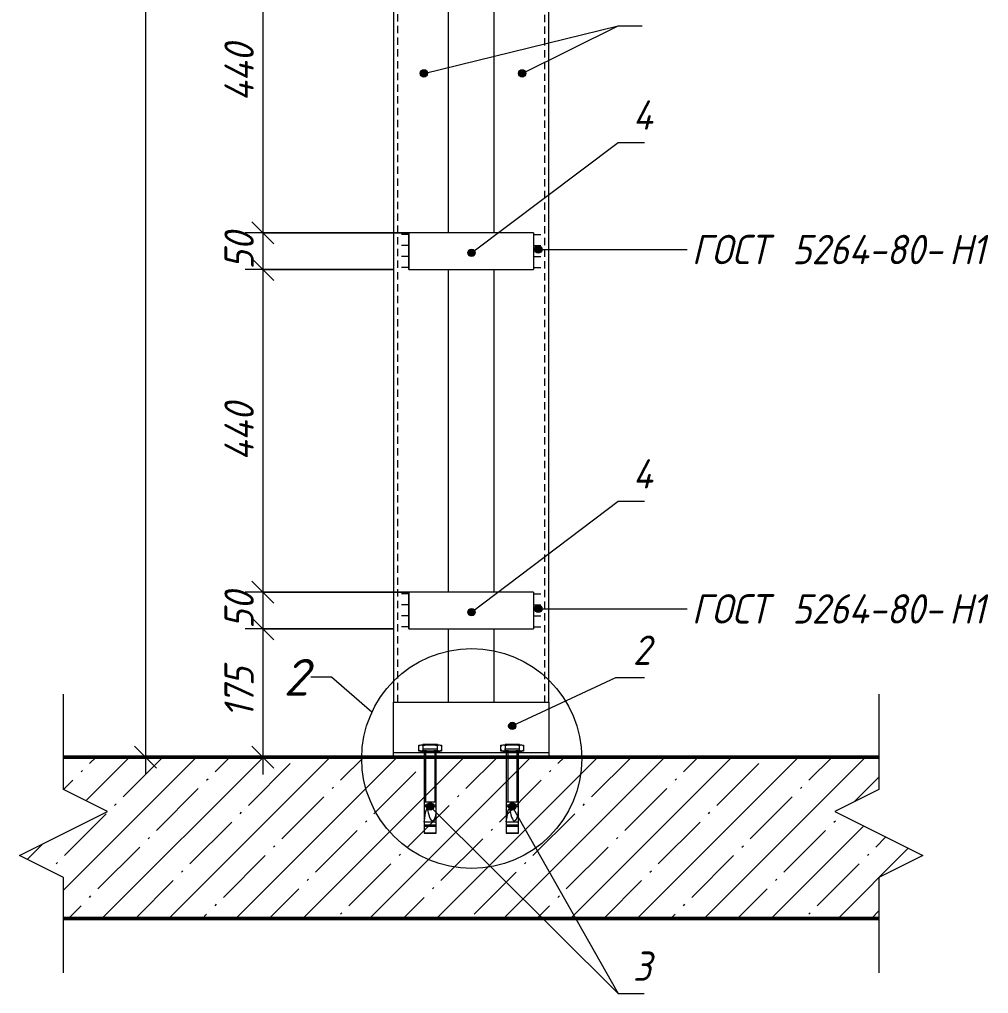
# Model space of a CAD drawing. Header units: millimetres. Extents: x 5003 to 30475, y -140 to 6930.
# Drawn here: x 28125 to 29447, y 3798 to 5126 of the extents above; entities that cross this region are included whole.
import ezdxf

# ---------------------------------------------------------------- set-up
doc = ezdxf.new("R2010")
doc.units = ezdxf.units.MM
doc.linetypes.add('200_ШТРИХ_ш1п0_6_', pattern=[16, 10, -6])
for name, color, linetype, lineweight in [('A-ANNO-DIMS', 7, 'Continuous', 9), ('A-ANNO-DIMS-20', 7, 'Continuous', 9), ('A-DETL-2', 7, 'Continuous', 5), ('A-DETL-4', 7, '200_ШТРИХ_ш1п0_6_', 5), ('A-DETL-GENF-1', 7, 'Continuous', 5), ('A-FLOR-FNSH-1', 7, 'Continuous', 50), ('A-FLOR-PATT-1', 7, 'Continuous', 5), ('A-GENM', 7, 'Continuous', 9), ('A-GENM-IDEN', 7, 'Continuous', 9), ('G-ANNO-TEXT', 7, 'Continuous', 9)]:
    doc.layers.add(name, color=color, linetype=linetype, lineweight=lineweight)
doc.styles.add('ISOCPEUR_I_3', font='isocpeui.ttf', dxfattribs={"width": 0.9, "height": 40})
doc.styles.add('ISOCPEUR_I_4', font='isocpeui.ttf', dxfattribs={"height": 50})
doc.dimstyles.new('ISO-2_0_0_9К_СРЕДНИЙ_2', dxfattribs={"dimscale": 304.8, "dimtxt": 39.839247, "dimasz": 0.098425, "dimexe": 0.07874, "dimexo": 0, "dimgap": 0, "dimtad": 1, "dimdec": 0, "dimzin": 0, "dimdsep": 46, "dimtxsty": 'ISOCPEUR_I_3', "dimblk1": 'OBLIQUE', "dimblk2": 'OBLIQUE', "dimsah": 1, "dimcen": 0.09, "dimdle": 0.07874, "dimazin": 0, "dimtfac": 1, "dimtdec": 4, "dimtix": 1, "dimtmove": 0, "dimatfit": 3, "dimfxl": 1, "dimtvp": 1, "dimtolj": 1, "dimtzin": 0, "dimarcsym": 2})

# ---------------------------------------------------------------- blocks, each defined once
blk = doc.blocks.new('Стойка_Влож_Полоса боковая - Полоса-27101091-АР1_1_СМ-6_3 эт_')
at = {"layer": 'A-GENM'}
for p, q in [((-10585, 5765), (-10585, 5815)), ((-10415, 5815), (-10585, 5815)), ((-10415, 5815), (-10415, 5765)), ((-10585, 5765), (-10415, 5765))]:
    blk.add_line(p, q, dxfattribs=at)
blk = doc.blocks.new('Стойка_Влож_Уголок - Уголок-27979150-АР1_1_СМ-6_3 эт_')
at = {"layer": 'A-GENM'}
for p, q in [((-10469, 6296), (-10469, 5815)), ((-10394, 4195), (-10394, 6300)), ((-10469, 5765), (-10469, 5325)), ((-10469, 5275), (-10469, 4835)), ((-10469, 4785), (-10469, 4345)), ((-10469, 4295), (-10469, 4195))]:
    blk.add_line(p, q, dxfattribs=at)
blk = doc.blocks.new('Стойка_Влож_Уголок - Уголок-27979151-АР1_1_СМ-6_3 эт_')
at = {"layer": 'A-GENM'}
for p, q in [((-10606, 6300), (-10606, 4195)), ((-10531, 5815), (-10531, 6296)), ((-10531, 5325), (-10531, 5765)), ((-10531, 4835), (-10531, 5275)), ((-10531, 4345), (-10531, 4785)), ((-10531, 4195), (-10531, 4295))]:
    blk.add_line(p, q, dxfattribs=at)
blk = doc.blocks.new('Стойка_Влож_Анкерный болт - Анкерный болт-30007350-АР1_1_СМ-6_3 эт_')
at = {"layer": 'A-GENM'}
for p, q in [((-10566, 4131), (-10566, 4126)), ((-10566, 4131), (-10556, 4131)), ((-10556, 4131), (-10546, 4131)), ((-10546, 4126), (-10546, 4131))]:
    blk.add_line(p, q, dxfattribs=at)
blk = doc.blocks.new('Стойка_Влож_Уголок_Опорный - Уголок-30007351-АР1_1_СМ-6_3 эт_')
at = {"layer": 'A-GENM'}
for p, q in [((-10606, 4126), (-10606, 4195)), ((-10606, 4195), (-10394, 4195)), ((-10394, 4195), (-10394, 4126)), ((-10606, 4120), (-10606, 4126)), ((-10606, 4126), (-10394, 4126)), ((-10394, 4126), (-10394, 4120))]:
    blk.add_line(p, q, dxfattribs=at)
blk = doc.blocks.new('DET_L_Линия разрыва1 - М20-27085586-АР1_1_СМ-6_3 эт_')
at = {"layer": 'A-DETL-GENF-1'}
for p, q in [((-11056, 4075.8), (-11056, 4205.8)), ((-10996, 4045.8), (-11056, 4075.8)), ((-11116, 3985.8), (-10996, 4045.8)), ((-11056, 3955.8), (-11116, 3985.8)), ((-11056, 3825.8), (-11056, 3955.8))]:
    blk.add_line(p, q, dxfattribs=at)
blk = doc.blocks.new('DET_L_Линия разрыва1 - М20-27087724-АР1_1_СМ-6_3 эт_')
at = {"layer": 'A-DETL-GENF-1'}
for p, q in [((-9944, 4205.8), (-9944, 4075.8)), ((-9944, 4075.8), (-10004, 4045.8)), ((-10004, 4045.8), (-9884, 3985.8)), ((-9884, 3985.8), (-9944, 3955.8)), ((-9944, 3955.8), (-9944, 3825.8))]:
    blk.add_line(p, q, dxfattribs=at)
blk = doc.blocks.new('DIMBLOCK53-АР1_1_СМ-6_3 эт_')
at = {"layer": 'A-ANNO-DIMS-20', "lineweight": 20}
for p, q in [((28457.1, 5275), (28442.1, 5290)), ((28457.1, 5275), (28472.1, 5260)), ((28457.1, 4835), (28442.1, 4850)), ((28457.1, 4835), (28472.1, 4820))]:
    blk.add_line(p, q, dxfattribs=at)
at = {"layer": 'A-ANNO-DIMS-20'}
for p, q in [((28656.3, 5275), (28433.1, 5275)), ((28457.1, 5275), (28457.1, 4835)), ((28457.1, 5275), (28656.3, 5275)), ((28656.3, 4835), (28433.1, 4835)), ((28457.1, 4835), (28656.3, 4835))]:
    blk.add_line(p, q, dxfattribs=at)
at = {"layer": 'A-ANNO-DIMS-20', "color": 0, "insert": (28404.8, 5014), "char_height": 40, "width": 98.372, "attachment_point": 1, "rotation": 90, "line_spacing_factor": 1.149209, "style": 'ISOCPEUR_I_3'}
blk.add_mtext('440', dxfattribs=at)
blk = doc.blocks.new('_Oblique')
at = {"color": 0, "linetype": 'ByBlock', "lineweight": -2}
blk.add_line((-0.5, -0.5), (0.5, 0.5), dxfattribs=at)
blk = doc.blocks.new('DIMBLOCK54-АР1_1_СМ-6_3 эт_')
at = {"layer": 'A-ANNO-DIMS-20', "lineweight": 20}
for p, q in [((28457.1, 4835), (28442.1, 4850)), ((28457.1, 4835), (28472.1, 4820)), ((28457.1, 4785), (28442.1, 4800)), ((28457.1, 4785), (28472.1, 4770))]:
    blk.add_line(p, q, dxfattribs=at)
at = {"layer": 'A-ANNO-DIMS-20'}
for p, q in [((28656.3, 4835), (28433.1, 4835)), ((28457.1, 4835), (28457.1, 4785)), ((28457.1, 4835), (28656.3, 4835)), ((28635.3, 4785), (28433.1, 4785)), ((28457.1, 4785), (28635.3, 4785))]:
    blk.add_line(p, q, dxfattribs=at)
at = {"layer": 'A-ANNO-DIMS-20', "color": 0, "insert": (28404.8, 4784.7), "char_height": 40, "width": 60.678, "attachment_point": 1, "rotation": 90, "line_spacing_factor": 1.149209, "style": 'ISOCPEUR_I_3'}
blk.add_mtext('50', dxfattribs=at)
blk = doc.blocks.new('DIMBLOCK55-АР1_1_СМ-6_3 эт_')
at = {"layer": 'A-ANNO-DIMS-20', "lineweight": 20}
for p, q in [((28457.1, 4785), (28442.1, 4800)), ((28457.1, 4785), (28472.1, 4770)), ((28457.1, 4345), (28442.1, 4360)), ((28457.1, 4345), (28472.1, 4330))]:
    blk.add_line(p, q, dxfattribs=at)
at = {"layer": 'A-ANNO-DIMS-20'}
for p, q in [((28635.3, 4785), (28433.1, 4785)), ((28457.1, 4785), (28457.1, 4345)), ((28457.1, 4785), (28635.3, 4785)), ((28656.3, 4345), (28433.1, 4345)), ((28457.1, 4345), (28656.3, 4345))]:
    blk.add_line(p, q, dxfattribs=at)
at = {"layer": 'A-ANNO-DIMS-20', "color": 0, "insert": (28404.8, 4524), "char_height": 40, "width": 98.372, "attachment_point": 1, "rotation": 90, "line_spacing_factor": 1.149209, "style": 'ISOCPEUR_I_3'}
blk.add_mtext('440', dxfattribs=at)
blk = doc.blocks.new('DIMBLOCK56-АР1_1_СМ-6_3 эт_')
at = {"layer": 'A-ANNO-DIMS-20', "lineweight": 20}
for p, q in [((28457.1, 4345), (28442.1, 4360)), ((28457.1, 4345), (28472.1, 4330)), ((28457.1, 4295), (28442.1, 4310)), ((28457.1, 4295), (28472.1, 4280))]:
    blk.add_line(p, q, dxfattribs=at)
at = {"layer": 'A-ANNO-DIMS-20'}
for p, q in [((28656.3, 4345), (28433.1, 4345)), ((28457.1, 4345), (28457.1, 4295)), ((28457.1, 4345), (28656.3, 4345)), ((28635.3, 4295), (28433.1, 4295)), ((28457.1, 4295), (28635.3, 4295))]:
    blk.add_line(p, q, dxfattribs=at)
at = {"layer": 'A-ANNO-DIMS-20', "color": 0, "insert": (28404.8, 4294.7), "char_height": 40, "width": 60.678, "attachment_point": 1, "rotation": 90, "line_spacing_factor": 1.149209, "style": 'ISOCPEUR_I_3'}
blk.add_mtext('50', dxfattribs=at)
blk = doc.blocks.new('DIMBLOCK57-АР1_1_СМ-6_3 эт_')
at = {"layer": 'A-ANNO-DIMS-20', "lineweight": 20}
for p, q in [((28457.1, 4295), (28442.1, 4310)), ((28457.1, 4295), (28472.1, 4280)), ((28457.1, 4120), (28442.1, 4135)), ((28457.1, 4120), (28472.1, 4105))]:
    blk.add_line(p, q, dxfattribs=at)
at = {"layer": 'A-ANNO-DIMS-20'}
for p, q in [((28635.3, 4295), (28433.1, 4295)), ((28457.1, 4295), (28457.1, 4096)), ((28457.1, 4295), (28635.3, 4295)), ((28478.3, 4120), (28433.1, 4120)), ((28457.1, 4120), (28478.3, 4120))]:
    blk.add_line(p, q, dxfattribs=at)
at = {"layer": 'A-ANNO-DIMS-20', "color": 0, "insert": (28404.8, 4173.4), "char_height": 40, "width": 81.824, "attachment_point": 1, "rotation": 90, "line_spacing_factor": 1.149209, "style": 'ISOCPEUR_I_3'}
blk.add_mtext('175', dxfattribs=at)
blk = doc.blocks.new('DIMBLOCK58-АР1_1_СМ-6_3 эт_')
at = {"layer": 'A-ANNO-DIMS-20'}
for p, q in [((28297.1, 6324), (28297.1, 4096)), ((28554.3, 6300), (28273.1, 6300)), ((28297.1, 6300), (28554.3, 6300)), ((28318.3, 4120), (28273.1, 4120)), ((28297.1, 4120), (28318.3, 4120))]:
    blk.add_line(p, q, dxfattribs=at)
at = {"layer": 'A-ANNO-DIMS-20', "lineweight": 20}
for p, q in [((28297.1, 6300), (28282.1, 6315)), ((28297.1, 6300), (28312.1, 6285)), ((28297.1, 4120), (28282.1, 4135)), ((28297.1, 4120), (28312.1, 4105))]:
    blk.add_line(p, q, dxfattribs=at)
at = {"layer": 'A-ANNO-DIMS-20', "color": 0, "insert": (28244.8, 5163.3), "char_height": 40, "width": 112.163, "attachment_point": 1, "rotation": 90, "line_spacing_factor": 1.149209, "style": 'ISOCPEUR_I_3'}
blk.add_mtext('2180', dxfattribs=at)

msp = doc.modelspace()

# ---------------------------------------------------------------- hatches: boundary and pattern name
at = {"layer": 'A-FLOR-PATT-1'}
h = msp.add_hatch(dxfattribs=at)
h.set_pattern_fill('FP_5', color=256, style=0, pattern_type=2)
h.set_pattern_definition([(45, (20796.26, 4305), (-45.6197, 45.6197), []), (45, (20841.88, 4305), (-45.6197, 45.6197), [80.645, -16.129, 2.682, -13.447])])
h.paths.add_polyline_path([(28755.8, 3900), (29297.3, 3900), (29297.3, 3955.8), (29357.3, 3985.8), (29237.3, 4045.8), (29297.3, 4075.8), (29297.3, 4120), (28185.3, 4120), (28185.3, 4075.8), (28245.3, 4045.8), (28125.3, 3985.8), (28185.3, 3955.8), (28185.3, 3900), (28245.3, 3900)], flags=0)
at = {"layer": 'A-GENM-IDEN'}
h = msp.add_hatch(color=256, dxfattribs=at)
edge = h.paths.add_edge_path(flags=0)
edge.add_arc((28676.8, 5052.2), 5, 0, 360)
h = msp.add_hatch(color=256, dxfattribs=at)
edge = h.paths.add_edge_path(flags=0)
edge.add_arc((28810.8, 5052.2), 5, 0, 360)
h = msp.add_hatch(color=256, dxfattribs=at)
edge = h.paths.add_edge_path(flags=0)
edge.add_arc((28741.8, 4807.6), 5, 0, 360)
h = msp.add_hatch(color=256, dxfattribs=at)
edge = h.paths.add_edge_path(flags=0)
edge.add_arc((28741.8, 4317.6), 5, 0, 360)
h = msp.add_hatch(color=256, dxfattribs=at)
edge = h.paths.add_edge_path(flags=0)
edge.add_arc((28797.3, 4162.4), 5, 0, 360)
h = msp.add_hatch(color=256, dxfattribs=at)
edge = h.paths.add_edge_path(flags=0)
edge.add_arc((28685.3, 4052.7), 5, 0, 360)
h = msp.add_hatch(color=256, dxfattribs=at)
edge = h.paths.add_edge_path(flags=0)
edge.add_arc((28797.3, 4052.7), 5, 0, 360)
at = {"layer": 'G-ANNO-TEXT'}
h = msp.add_hatch(color=256, dxfattribs=at)
edge = h.paths.add_edge_path(flags=0)
edge.add_arc((28832.8, 4812), 5, 0, 360)
h = msp.add_hatch(color=256, dxfattribs=at)
edge = h.paths.add_edge_path(flags=0)
edge.add_arc((28832.8, 4322), 5, 0, 360)

# ---------------------------------------------------------------- linework, layer by layer
at = {"layer": 'A-DETL-2'}
for p, q in [((28656.3, 4835), (28656.3, 4785)), ((28826.3, 4835), (28826.3, 4785)), ((28656.3, 4832.5), (28646.3, 4832.5)), ((28826.3, 4832.5), (28836.3, 4832.5)), ((28656.3, 4817.5), (28646.3, 4817.5)), ((28826.3, 4817.5), (28836.3, 4817.5)), ((28656.3, 4802.5), (28646.3, 4802.5)), ((28826.3, 4802.5), (28836.3, 4802.5)), ((28656.3, 4787.5), (28646.3, 4787.5)), ((28826.3, 4787.5), (28836.3, 4787.5)), ((28656.3, 4345), (28656.3, 4295)), ((28826.3, 4345), (28826.3, 4295)), ((28656.3, 4342.5), (28646.3, 4342.5)), ((28826.3, 4342.5), (28836.3, 4342.5)), ((28656.3, 4327.5), (28646.3, 4327.5)), ((28826.3, 4327.5), (28836.3, 4327.5)), ((28656.3, 4312.5), (28646.3, 4312.5)), ((28826.3, 4312.5), (28836.3, 4312.5)), ((28656.3, 4297.5), (28646.3, 4297.5)), ((28826.3, 4297.5), (28836.3, 4297.5)), ((28669.9, 4136.4), (28675.4, 4137.2)), ((28669.9, 4128.2), (28669.9, 4136.4)), ((28695.3, 4137.2), (28675.4, 4137.2)), ((28675.4, 4137.2), (28675.4, 4127.4)), ((28695.3, 4137.2), (28700.7, 4136.4)), ((28695.3, 4127.4), (28695.3, 4137.2)), ((28700.7, 4136.4), (28700.7, 4128.2)), ((28781.9, 4136.4), (28787.4, 4137.2)), ((28781.9, 4128.2), (28781.9, 4136.4)), ((28807.3, 4137.2), (28787.4, 4137.2)), ((28787.4, 4137.2), (28787.4, 4127.4)), ((28807.3, 4137.2), (28812.7, 4136.4)), ((28807.3, 4127.4), (28807.3, 4137.2)), ((28812.7, 4136.4), (28812.7, 4128.2)), ((28675.4, 4127.4), (28669.9, 4128.2)), ((28698, 4127.4), (28672.7, 4127.4)), ((28672.7, 4127.4), (28672.7, 4126)), ((28698, 4126), (28672.7, 4126)), ((28695.3, 4127.4), (28675.4, 4127.4)), ((28677.1, 4126), (28677.1, 4016)), ((28679.2, 4126), (28679.2, 4058.9)), ((28679.8, 4126), (28681.8, 4126)), ((28691.5, 4126), (28691.5, 4058.9)), ((28693.6, 4016), (28693.6, 4126)), ((28700.7, 4128.2), (28695.3, 4127.4)), ((28698, 4126), (28698, 4127.4)), ((28787.4, 4127.4), (28781.9, 4128.2)), ((28810, 4127.4), (28784.7, 4127.4)), ((28784.7, 4127.4), (28784.7, 4126)), ((28810, 4126), (28784.7, 4126)), ((28807.3, 4127.4), (28787.4, 4127.4)), ((28789.1, 4126), (28789.1, 4016)), ((28791.2, 4126), (28791.2, 4058.9)), ((28791.8, 4126), (28793.8, 4126)), ((28803.5, 4126), (28803.5, 4058.9)), ((28805.6, 4016), (28805.6, 4126)), ((28812.7, 4128.2), (28807.3, 4127.4)), ((28810, 4126), (28810, 4127.4)), ((28677.1, 4058.9), (28693.6, 4058.9)), ((28677.1, 4054.8), (28693.6, 4054.8)), ((28677.1, 4052.7), (28693.6, 4052.7)), ((28679.1, 4054.8), (28679.1, 4052.7)), ((28679.2, 4054.8), (28679.2, 4052.7)), ((28789.1, 4058.9), (28805.6, 4058.9)), ((28789.1, 4054.8), (28805.6, 4054.8)), ((28789.1, 4052.7), (28805.6, 4052.7)), ((28791.1, 4054.8), (28791.1, 4052.7)), ((28791.2, 4054.8), (28791.2, 4052.7)), ((28677.1, 4031.8), (28693.6, 4031.8)), ((28677.1, 4027.6), (28693.6, 4027.6)), ((28678, 4025.6), (28692.6, 4025.6)), ((28789.1, 4031.8), (28805.6, 4031.8)), ((28789.1, 4027.6), (28805.6, 4027.6)), ((28790, 4025.6), (28804.6, 4025.6)), ((28693.6, 4016), (28677.1, 4016)), ((28677.1, 4016), (28693.6, 4016)), ((28805.6, 4016), (28789.1, 4016)), ((28789.1, 4016), (28805.6, 4016))]:
    msp.add_line(p, q, dxfattribs=at)
msp.add_circle((28742, 4118), 150, dxfattribs=at)
for centre, radius, start, end in [((28673.1, 4131.9), 4.23, 56.0803, 137.7236), ((28685.3, 4093.5), 42.8, 76.6145, 103.3855), ((28697.6, 4131.9), 4.23, 42.2764, 123.9197), ((28785.1, 4131.9), 4.23, 56.0803, 137.7236), ((28797.3, 4093.5), 42.8, 76.6145, 103.3855), ((28809.6, 4131.9), 4.23, 42.2764, 123.9197), ((28673.1, 4132.7), 4.23, 222.2764, 303.9197), ((28685.3, 4171.2), 42.8, 256.6145, 283.3855), ((28697.6, 4132.7), 4.23, 236.0803, 317.7236), ((28785.1, 4132.7), 4.23, 222.2764, 303.9197), ((28797.3, 4171.2), 42.8, 256.6145, 283.3855), ((28809.6, 4132.7), 4.23, 236.0803, 317.7236), ((28678.3, 4026.9), 1.38, 210.8995, 261.2766), ((28692.4, 4026.9), 1.38, 278.7234, 329.1005), ((28790.3, 4026.9), 1.38, 210.8995, 261.2766), ((28804.4, 4026.9), 1.38, 278.7234, 329.1005)]:
    msp.add_arc(centre, radius, start, end, dxfattribs=at)
for points in [[(28677.1, 4031.8), (28678.3, 4036.5), (28680.7, 4062), (28684.5, 4024.5), (28693.6, 4036.5), (28693.6, 4047.5)], [(28789.1, 4031.8), (28790.3, 4036.5), (28792.7, 4062), (28796.5, 4024.5), (28805.6, 4036.5), (28805.6, 4047.5)]]:
    msp.add_open_spline(points, degree=3, knots=[3.947128, 3.947128, 3.947128, 3.947128, 10.095996, 20.129437, 28.583816, 28.583816, 28.583816, 28.583816], dxfattribs=at)
at = {"layer": 'A-DETL-4'}
for p, q in [((28641.3, 4195), (28641.3, 6300)), ((28841.3, 6300), (28841.3, 4195))]:
    msp.add_line(p, q, dxfattribs=at)
at = {"layer": 'A-FLOR-FNSH-1'}
for p, q in [((29297.3, 4120), (28185.3, 4120)), ((28185.3, 3900), (29297.3, 3900))]:
    msp.add_line(p, q, dxfattribs=at)
at = {"layer": 'A-GENM-IDEN'}
for p, q in [((28676.8, 5052.2), (28941.9, 5117)), ((28810.8, 5052.2), (28941.9, 5117)), ((28941.9, 5117), (28974.3, 5117)), ((28941.9, 5117), (28974.3, 5117)), ((28741.8, 4807.6), (28941.9, 4958.1)), ((28941.9, 4958.1), (28977.8, 4958.1)), ((28741.8, 4317.6), (28941.9, 4468.8)), ((28941.9, 4468.8), (28977.8, 4468.8)), ((28797.3, 4162.4), (28938.7, 4228.5)), ((28938.7, 4228.5), (28977.8, 4228.5)), ((28685.3, 4052.7), (28941.9, 3797.5)), ((28797.3, 4052.7), (28941.9, 3797.5)), ((28941.9, 3797.5), (28977.2, 3797.5)), ((28941.9, 3797.5), (28977.2, 3797.5))]:
    msp.add_line(p, q, dxfattribs=at)
for centre in [(28676.8, 5052.2), (28810.8, 5052.2), (28741.8, 4807.6), (28741.8, 4317.6), (28797.3, 4162.4), (28685.3, 4052.7), (28797.3, 4052.7)]:
    msp.add_circle(centre, 5, dxfattribs=at)
at = {"layer": 'G-ANNO-TEXT'}
for p, q in [((28832.8, 4812), (29036, 4812)), ((28832.8, 4322), (29036, 4322)), ((28550.7, 4228.8), (28522.4, 4228.8)), ((28605.9, 4181.3), (28550.7, 4228.8))]:
    msp.add_line(p, q, dxfattribs=at)
for centre in [(28832.8, 4812), (28832.8, 4322)]:
    msp.add_circle(centre, 5, dxfattribs=at)

# ---------------------------------------------------------------- block references
at = {"layer": 'A-DETL-GENF-1'}
for name in ['DET_L_Линия разрыва1 - М20-27085586-АР1_1_СМ-6_3 эт_', 'DET_L_Линия разрыва1 - М20-27087724-АР1_1_СМ-6_3 эт_']:
    msp.add_blockref(name, (39241.3, 0), dxfattribs=at)
at = {"layer": 'A-GENM'}
for name, p in [('Стойка_Влож_Уголок - Уголок-27979151-АР1_1_СМ-6_3 эт_', (39241.3, 0)), ('Стойка_Влож_Уголок - Уголок-27979150-АР1_1_СМ-6_3 эт_', (39241.3, 0)), ('Стойка_Влож_Полоса боковая - Полоса-27101091-АР1_1_СМ-6_3 эт_', (39241.3, -980)), ('Стойка_Влож_Полоса боковая - Полоса-27101091-АР1_1_СМ-6_3 эт_', (39241.3, -1470)), ('Стойка_Влож_Уголок_Опорный - Уголок-30007351-АР1_1_СМ-6_3 эт_', (39241.3, 0)), ('Стойка_Влож_Анкерный болт - Анкерный болт-30007350-АР1_1_СМ-6_3 эт_', (39241.3, 0)), ('Стойка_Влож_Анкерный болт - Анкерный болт-30007350-АР1_1_СМ-6_3 эт_', (39353.3, 0))]:
    msp.add_blockref(name, p, dxfattribs=at)

# ---------------------------------------------------------------- texts
at = {"layer": 'A-GENM-IDEN', "char_height": 40, "attachment_point": 1, "style": 'ISOCPEUR_I_3'}
for s, insert, width in [('\\fISOCPEUR|b0|i1|c204|p34|;\\W.9;4', (28961.7, 5015.3), 37.519), ('\\fISOCPEUR|b0|i1|c204|p34|;\\W.9;4', (28961.7, 4526.1), 37.519), ('\\fISOCPEUR|b0|i1|c204|p34|;\\W.9;2', (28961.7, 4285.7), 31.747), ('\\fISOCPEUR|b0|i1|c204|p34|;\\W.9;3', (28961.7, 3854.8), 31.747), ('\\fISOCPEUR|b0|i1|c204|p34|;\\W.9;3', (28961.7, 3854.8), 31.747)]:
    msp.add_mtext(s, dxfattribs=dict(at, insert=insert, width=width))
at = {"layer": 'G-ANNO-TEXT', "attachment_point": 1}
for s, insert, char_height, width, style in [('ГОСТ', (29042, 4832), 40, 138.532, 'ISOCPEUR_I_3'), (' 5264-80-', (29156.3, 4832), 40, 287.164, 'ISOCPEUR_I_3'), ('\\fISOCPEUR|b0|i1|c204|p34|;\\W.9;Н', (29393.2, 4832), 40, 37.519, 'ISOCPEUR_I_3'), ('\\fISOCPEUR|b0|i1|c204|p34|;\\W.9;1', (29424.2, 4832), 40, 23.089, 'ISOCPEUR_I_3'), ('ГОСТ', (29042, 4342), 40, 138.532, 'ISOCPEUR_I_3'), (' 5264-80-', (29156.3, 4342), 40, 287.164, 'ISOCPEUR_I_3'), ('\\fISOCPEUR|b0|i1|c204|p34|;\\W.9;Н', (29393.2, 4342), 40, 37.519, 'ISOCPEUR_I_3'), ('\\fISOCPEUR|b0|i1|c204|p34|;\\W.9;1', (29424.2, 4342), 40, 23.089, 'ISOCPEUR_I_3'), ('\\fISOCPEUR|b0|i1|c204|p34|;2', (28485.3, 4253.8), 50, 44.895, 'ISOCPEUR_I_4')]:
    msp.add_mtext(s, dxfattribs=dict(at, insert=insert, char_height=char_height, width=width, style=style))

# ---------------------------------------------------------------- dimensions: what is measured, and where the dimension line sits
at = {"layer": 'A-ANNO-DIMS'}
for base, p1, p2, override, picture, middle in [((28297.1, 4120), (28554.3, 6300), (28318.3, 4120), {"dimpost": '<>', "dimfxl": 2192.745529}, 'DIMBLOCK58-АР1_1_СМ-6_3 эт_', (28277.1, 5210)), ((28457.1, 4835), (28656.3, 5275), (28656.3, 4835), {"dimpost": '<>', "dimfxl": 440}, 'DIMBLOCK53-АР1_1_СМ-6_3 эт_', (28437.1, 5055)), ((28457.1, 4785), (28656.3, 4835), (28635.3, 4785), {"dimpost": '<>', "dimfxl": 54.230987}, 'DIMBLOCK54-АР1_1_СМ-6_3 эт_', (28437.1, 4810)), ((28457.1, 4345), (28635.3, 4785), (28656.3, 4345), {"dimpost": '<>', "dimfxl": 440.500851}, 'DIMBLOCK55-АР1_1_СМ-6_3 эт_', (28437.1, 4565)), ((28457.1, 4295), (28656.3, 4345), (28635.3, 4295), {"dimpost": '<>', "dimfxl": 54.230987}, 'DIMBLOCK56-АР1_1_СМ-6_3 эт_', (28437.1, 4320)), ((28457.1, 4120), (28635.3, 4295), (28478.3, 4120), {"dimpost": '<>', "dimfxl": 235.15217}, 'DIMBLOCK57-АР1_1_СМ-6_3 эт_', (28436.8, 4207.5))]:
    dim = msp.add_linear_dim(base=base, p1=p1, p2=p2, angle=90, dimstyle='ISO-2_0_0_9К_СРЕДНИЙ_2', override=override, dxfattribs=at)
    dim.commit()
    dim.dimension.update_dxf_attribs({"geometry": picture, "text_midpoint": middle})

doc.saveas('drawing.dxf')
